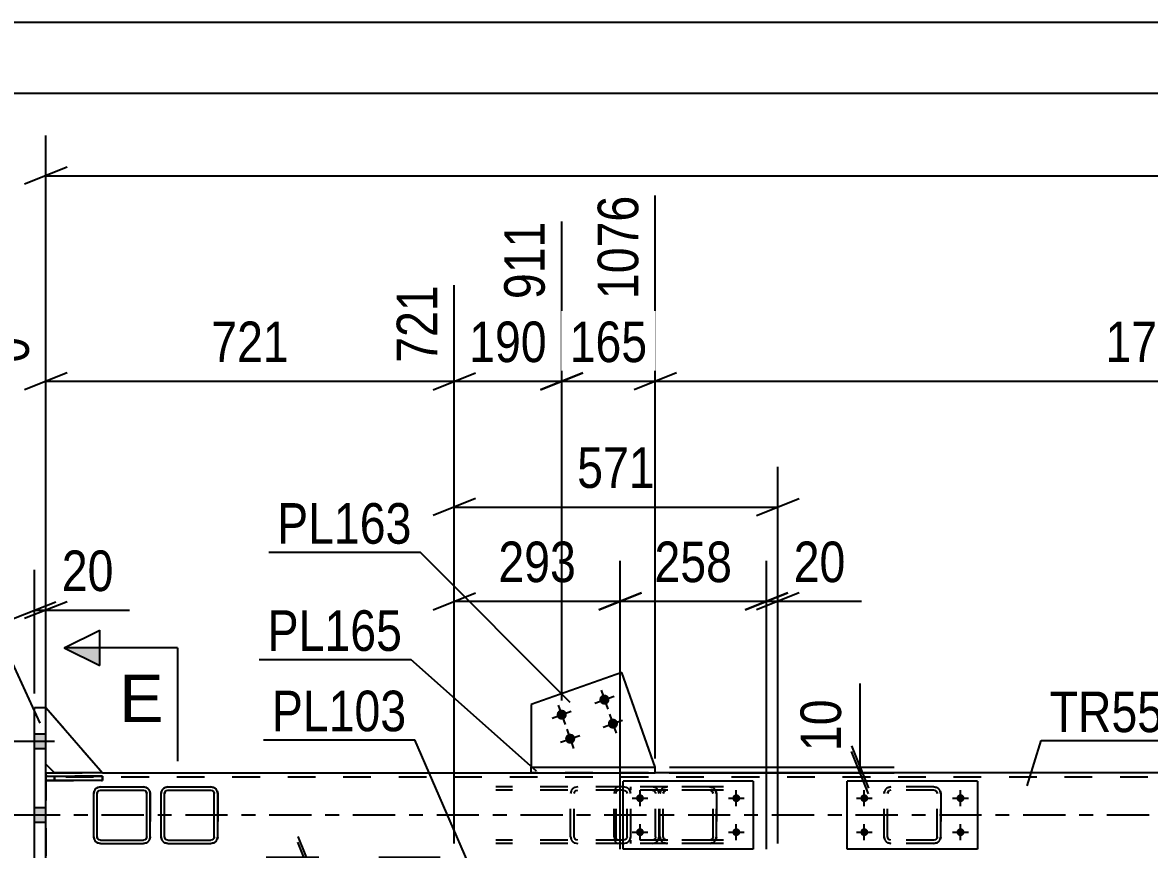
# Model space of a CAD drawing. Header units: millimetres. Extents: x -857 to 332, y -866 to -25.
# Drawn here: x -814.3 to -734.6, y -83.4 to -25.1 of the extents above; entities that cross this region are included whole.
import ezdxf

# ---------------------------------------------------------------- set-up
doc = ezdxf.new("R2010")
doc.units = ezdxf.units.MM
doc.linetypes.add('DXK_LINE_DOT2', pattern=[3.9198, 1.9599, -1.9599])
doc.linetypes.add('DXK_LINE_DOT3', pattern=[5.9187, 2.979, -0.9799, 0.9799, -0.9799])
doc.styles.add('Arial', font='ARIAL.TTF', dxfattribs={"height": 0.2})
doc.styles.add('Arial Narrow', font='ARIALN.TTF', dxfattribs={"height": 0.2})

# ---------------------------------------------------------------- blocks, each defined once
blk = doc.blocks.new('Unknown-570388934-1134')
at = {"color": 5, "linetype": 'Continuous'}
for p, q in [((332.353, -25.051), (-856.647, -25.051)), ((327.353, -30.051), (-851.647, -30.051))]:
    blk.add_line(p, q, dxfattribs=at)
blk = doc.blocks.new('Bolt-570388934-11966 - 11942')
at = {"linetype": 'Continuous'}
for points in [[(-770.637, -79.549, -1), (-770.637, -80.109, -1)], [(-763.837, -79.549, -1), (-763.837, -80.109, -1)], [(-770.637, -81.949, -1), (-770.637, -82.509, -1)], [(-763.837, -81.949, -1), (-763.837, -82.509, -1)]]:
    blk.add_hatch(color=1, dxfattribs=at).paths.add_polyline_path(points)
at = {"color": 1, "linetype": 'Continuous'}
for p, q in [((-770.637, -80.389), (-770.637, -79.269)), ((-763.837, -80.389), (-763.837, -79.269)), ((-771.197, -79.829), (-770.077, -79.829)), ((-764.397, -79.829), (-763.277, -79.829)), ((-770.637, -82.789), (-770.637, -81.669)), ((-763.837, -82.789), (-763.837, -81.669)), ((-771.197, -82.229), (-770.077, -82.229)), ((-764.397, -82.229), (-763.277, -82.229))]:
    blk.add_line(p, q, dxfattribs=at)
blk = doc.blocks.new('Part-570388934-11986 - 11942')
at = {"color": 7, "linetype": 'DXK_LINE_DOT2'}
for p, q in [((-769.237, -79.509), (-769.201, -79.326)), ((-769.201, -79.326), (-769.237, -79.509)), ((-769.237, -82.549), (-769.237, -79.509)), ((-769.237, -79.509), (-769.237, -79.509)), ((-769.237, -82.549), (-769.237, -79.509)), ((-768.997, -79.509), (-768.979, -79.417)), ((-768.979, -79.417), (-768.997, -79.509)), ((-768.997, -82.549), (-768.997, -79.509)), ((-768.997, -79.509), (-768.997, -79.509)), ((-768.997, -82.549), (-768.997, -79.509)), ((-768.979, -79.417), (-768.927, -79.34)), ((-768.927, -79.34), (-768.979, -79.417)), ((-768.941, -79.066), (-768.757, -79.029)), ((-768.757, -79.029), (-768.941, -79.066)), ((-768.927, -79.34), (-768.849, -79.288)), ((-768.757, -79.269), (-768.849, -79.288)), ((-765.717, -79.029), (-768.757, -79.029)), ((-765.717, -79.269), (-768.757, -79.269)), ((-765.717, -79.029), (-765.533, -79.066)), ((-765.533, -79.066), (-765.717, -79.029)), ((-765.625, -79.288), (-765.717, -79.269)), ((-765.625, -79.288), (-765.547, -79.34)), ((-765.547, -79.34), (-765.625, -79.288)), ((-765.547, -79.34), (-765.495, -79.417)), ((-765.495, -79.417), (-765.547, -79.34)), ((-765.495, -79.417), (-765.477, -79.509)), ((-765.477, -79.509), (-765.495, -79.417)), ((-765.477, -82.549), (-765.477, -79.509)), ((-765.477, -79.509), (-765.477, -79.509)), ((-765.477, -82.549), (-765.477, -79.509)), ((-765.274, -79.326), (-765.237, -79.509)), ((-765.237, -79.509), (-765.274, -79.326)), ((-765.237, -82.549), (-765.237, -79.509)), ((-765.237, -79.509), (-765.237, -79.509)), ((-765.237, -79.509), (-765.237, -82.549)), ((-769.237, -82.549), (-769.237, -82.549)), ((-769.201, -82.733), (-769.237, -82.549)), ((-769.237, -82.549), (-769.201, -82.733)), ((-768.997, -82.549), (-768.997, -82.549)), ((-768.979, -82.641), (-768.997, -82.549)), ((-768.997, -82.549), (-768.979, -82.641)), ((-768.927, -82.719), (-768.979, -82.641)), ((-768.979, -82.641), (-768.927, -82.719)), ((-768.849, -82.771), (-768.927, -82.719)), ((-768.927, -82.719), (-768.849, -82.771)), ((-768.849, -82.771), (-768.757, -82.789)), ((-765.717, -82.789), (-768.757, -82.789)), ((-765.625, -82.771), (-765.717, -82.789)), ((-765.547, -82.719), (-765.625, -82.771)), ((-765.495, -82.641), (-765.547, -82.719)), ((-765.547, -82.719), (-765.495, -82.641)), ((-765.477, -82.549), (-765.495, -82.641)), ((-765.495, -82.641), (-765.477, -82.549)), ((-765.477, -82.549), (-765.477, -82.549)), ((-765.237, -82.549), (-765.274, -82.733)), ((-765.274, -82.733), (-765.237, -82.549)), ((-765.237, -82.549), (-765.237, -82.549)), ((-768.757, -83.029), (-768.941, -82.993)), ((-768.941, -82.993), (-768.757, -83.029)), ((-765.717, -83.029), (-768.757, -83.029)), ((-765.533, -82.993), (-765.717, -83.029)), ((-765.717, -83.029), (-765.533, -82.993))]:
    blk.add_line(p, q, dxfattribs=at)
for centre, start, end in [((-768.757, -79.509), 112.5, 157.5), ((-768.757, -79.509), 112.5, 157.5), ((-765.717, -79.509), 22.5, 67.5), ((-765.717, -79.509), 22.5, 67.5), ((-768.757, -82.549), 202.5, 247.5), ((-768.757, -82.549), 202.5, 247.5), ((-765.717, -82.549), 292.5, 337.5), ((-765.717, -82.549), 292.5, 337.5)]:
    blk.add_arc(centre, 0.48, start, end, dxfattribs=at)
blk = doc.blocks.new('Part-570388934-12010 - 11942')
at = {"color": 2, "linetype": 'Continuous'}
for p, q in [((-809.201, -79.326), (-809.237, -79.509)), ((-809.237, -82.549), (-809.237, -79.509)), ((-809.237, -79.509), (-809.237, -79.509)), ((-808.997, -79.509), (-808.979, -79.417)), ((-808.997, -82.549), (-808.997, -79.509)), ((-808.997, -79.509), (-808.997, -79.509)), ((-808.979, -79.417), (-808.927, -79.34)), ((-808.757, -79.029), (-808.941, -79.066)), ((-808.927, -79.34), (-808.849, -79.288)), ((-808.849, -79.288), (-808.757, -79.269)), ((-808.757, -79.029), (-805.717, -79.029)), ((-808.757, -79.269), (-805.717, -79.269)), ((-805.533, -79.066), (-805.717, -79.029)), ((-805.717, -79.269), (-805.625, -79.288)), ((-805.625, -79.288), (-805.547, -79.34)), ((-805.547, -79.34), (-805.495, -79.417)), ((-805.495, -79.417), (-805.477, -79.509)), ((-805.477, -82.549), (-805.477, -79.509)), ((-805.477, -79.509), (-805.477, -79.509)), ((-805.237, -79.509), (-805.274, -79.326)), ((-805.237, -82.549), (-805.237, -79.509)), ((-805.237, -79.509), (-805.237, -79.509)), ((-809.237, -82.549), (-809.237, -82.549)), ((-809.237, -82.549), (-809.201, -82.733)), ((-808.997, -82.549), (-808.997, -82.549)), ((-808.979, -82.641), (-808.997, -82.549)), ((-808.927, -82.719), (-808.979, -82.641)), ((-808.849, -82.771), (-808.927, -82.719)), ((-808.757, -82.789), (-808.849, -82.771)), ((-808.757, -82.789), (-805.717, -82.789)), ((-805.625, -82.771), (-805.717, -82.789)), ((-805.547, -82.719), (-805.625, -82.771)), ((-805.495, -82.641), (-805.547, -82.719)), ((-805.477, -82.549), (-805.495, -82.641)), ((-805.477, -82.549), (-805.477, -82.549)), ((-805.274, -82.733), (-805.237, -82.549)), ((-805.237, -82.549), (-805.237, -82.549)), ((-808.941, -82.993), (-808.757, -83.029)), ((-808.757, -83.029), (-805.717, -83.029)), ((-805.717, -83.029), (-805.533, -82.993))]:
    blk.add_line(p, q, dxfattribs=at)
at = {"color": 7, "linetype": 'DXK_LINE_DOT2'}
for p, q in [((-809.237, -79.509), (-809.201, -79.326)), ((-809.237, -82.549), (-809.237, -79.509)), ((-808.979, -79.417), (-808.997, -79.509)), ((-808.997, -82.549), (-808.997, -79.509)), ((-808.927, -79.34), (-808.979, -79.417)), ((-808.941, -79.066), (-808.757, -79.029)), ((-808.757, -79.269), (-808.757, -79.269)), ((-805.717, -79.029), (-805.533, -79.066)), ((-805.547, -79.34), (-805.625, -79.288)), ((-805.625, -79.288), (-805.625, -79.288)), ((-805.495, -79.417), (-805.547, -79.34)), ((-805.477, -79.509), (-805.495, -79.417)), ((-805.477, -82.549), (-805.477, -79.509)), ((-805.274, -79.326), (-805.237, -79.509)), ((-805.237, -79.509), (-805.237, -82.549)), ((-809.201, -82.733), (-809.237, -82.549)), ((-808.997, -82.549), (-808.979, -82.641)), ((-808.979, -82.641), (-808.927, -82.719)), ((-808.927, -82.719), (-808.849, -82.771)), ((-808.757, -82.789), (-808.757, -82.789)), ((-805.625, -82.771), (-805.625, -82.771)), ((-805.547, -82.719), (-805.495, -82.641)), ((-805.495, -82.641), (-805.477, -82.549)), ((-805.237, -82.549), (-805.274, -82.733)), ((-808.757, -83.029), (-808.941, -82.993)), ((-805.533, -82.993), (-805.717, -83.029))]:
    blk.add_line(p, q, dxfattribs=at)
at = {"color": 7, "linetype": 'DXK_LINE_DOT3'}
blk.add_line((-807.237, -81.029), (-807.237, -81.029), dxfattribs=at)
at = {"color": 2, "linetype": 'Continuous'}
for centre, start, end in [((-808.757, -79.509), 112.5, 157.5), ((-805.717, -79.509), 22.5, 67.5), ((-808.757, -82.549), 202.5, 247.5), ((-805.717, -82.549), 292.5, 337.5)]:
    blk.add_arc(centre, 0.48, start, end, dxfattribs=at)
at = {"color": 7, "linetype": 'DXK_LINE_DOT2'}
for centre, start, end in [((-808.757, -79.509), 112.5, 157.5), ((-805.717, -79.509), 22.5, 67.5), ((-808.757, -82.549), 202.5, 247.5), ((-805.717, -82.549), 292.5, 337.5)]:
    blk.add_arc(centre, 0.48, start, end, dxfattribs=at)
blk = doc.blocks.new('Part-570388934-12386 - 11942')
at = {"color": 2, "linetype": 'Continuous'}
for p, q in [((-746.795, -78.629), (-755.995, -78.629)), ((-755.995, -83.429), (-755.995, -78.629)), ((-746.795, -78.629), (-746.795, -83.429)), ((-746.795, -83.429), (-755.995, -83.429))]:
    blk.add_line(p, q, dxfattribs=at)
blk = doc.blocks.new('Part-570388934-12389 - 11942')
at = {"color": 7, "linetype": 'DXK_LINE_DOT2'}
for p, q in [((-812.613, -77.429), (-812.613, -73.429)), ((-812.613, -73.429), (-808.613, -78.029)), ((-812.013, -78.029), (-812.613, -77.429)), ((-808.613, -78.029), (-812.013, -78.029))]:
    blk.add_line(p, q, dxfattribs=at)
blk = doc.blocks.new('Part-570388934-12048 - 11942')
at = {"color": 2, "linetype": 'Continuous'}
for p, q in [((-804.439, -79.325), (-804.476, -79.509)), ((-804.476, -82.549), (-804.476, -79.509)), ((-804.476, -79.509), (-804.476, -79.509)), ((-804.236, -79.509), (-804.218, -79.417)), ((-804.236, -82.549), (-804.236, -79.509)), ((-804.236, -79.509), (-804.236, -79.509)), ((-804.218, -79.417), (-804.166, -79.339)), ((-803.996, -79.029), (-804.18, -79.065)), ((-804.166, -79.339), (-804.088, -79.287)), ((-804.088, -79.287), (-803.996, -79.269)), ((-803.996, -79.029), (-800.956, -79.029)), ((-803.996, -79.269), (-800.956, -79.269)), ((-800.772, -79.065), (-800.956, -79.029)), ((-800.956, -79.269), (-800.864, -79.287)), ((-800.864, -79.287), (-800.786, -79.339)), ((-800.786, -79.339), (-800.734, -79.417)), ((-800.734, -79.417), (-800.716, -79.509)), ((-800.716, -82.549), (-800.716, -79.509)), ((-800.716, -79.509), (-800.716, -79.509)), ((-800.476, -79.509), (-800.512, -79.325)), ((-800.476, -82.549), (-800.476, -79.509)), ((-800.476, -79.509), (-800.476, -79.509)), ((-804.476, -82.549), (-804.476, -82.549)), ((-804.476, -82.549), (-804.439, -82.733)), ((-804.236, -82.549), (-804.236, -82.549)), ((-804.218, -82.641), (-804.236, -82.549)), ((-804.166, -82.719), (-804.218, -82.641)), ((-804.088, -82.771), (-804.166, -82.719)), ((-803.996, -82.789), (-804.088, -82.771)), ((-803.996, -82.789), (-800.956, -82.789)), ((-800.864, -82.771), (-800.956, -82.789)), ((-800.786, -82.719), (-800.864, -82.771)), ((-800.734, -82.641), (-800.786, -82.719)), ((-800.716, -82.549), (-800.734, -82.641)), ((-800.716, -82.549), (-800.716, -82.549)), ((-800.512, -82.733), (-800.476, -82.549)), ((-800.476, -82.549), (-800.476, -82.549)), ((-804.18, -82.992), (-803.996, -83.029)), ((-803.996, -83.029), (-800.956, -83.029)), ((-800.956, -83.029), (-800.772, -82.992))]:
    blk.add_line(p, q, dxfattribs=at)
at = {"color": 7, "linetype": 'DXK_LINE_DOT2'}
for p, q in [((-804.476, -79.509), (-804.439, -79.325)), ((-804.476, -82.549), (-804.476, -79.509)), ((-804.218, -79.417), (-804.236, -79.509)), ((-804.236, -82.549), (-804.236, -79.509)), ((-804.166, -79.339), (-804.218, -79.417)), ((-804.18, -79.065), (-803.996, -79.029)), ((-804.088, -79.287), (-804.166, -79.339)), ((-803.996, -79.269), (-803.996, -79.269)), ((-800.956, -79.029), (-800.772, -79.065)), ((-800.786, -79.339), (-800.864, -79.287)), ((-800.864, -79.287), (-800.864, -79.287)), ((-800.734, -79.417), (-800.786, -79.339)), ((-800.716, -79.509), (-800.734, -79.417)), ((-800.716, -82.549), (-800.716, -79.509)), ((-800.512, -79.325), (-800.476, -79.509)), ((-800.476, -79.509), (-800.476, -82.549)), ((-804.439, -82.733), (-804.476, -82.549)), ((-804.236, -82.549), (-804.218, -82.641)), ((-804.218, -82.641), (-804.166, -82.719)), ((-804.166, -82.719), (-804.088, -82.771)), ((-803.996, -82.789), (-803.996, -82.789)), ((-800.864, -82.771), (-800.786, -82.719)), ((-800.864, -82.771), (-800.864, -82.771)), ((-800.786, -82.719), (-800.734, -82.641)), ((-800.734, -82.641), (-800.716, -82.549)), ((-800.476, -82.549), (-800.512, -82.733)), ((-803.996, -83.029), (-804.18, -82.992)), ((-800.772, -82.992), (-800.956, -83.029))]:
    blk.add_line(p, q, dxfattribs=at)
at = {"color": 7, "linetype": 'DXK_LINE_DOT3'}
blk.add_line((-802.476, -81.029), (-802.476, -81.029), dxfattribs=at)
at = {"color": 2, "linetype": 'Continuous'}
for centre, start, end in [((-803.996, -79.509), 112.5, 157.5), ((-800.956, -79.509), 22.5, 67.5), ((-803.996, -82.549), 202.5, 247.5), ((-800.956, -82.549), 292.5, 337.5)]:
    blk.add_arc(centre, 0.48, start, end, dxfattribs=at)
at = {"color": 7, "linetype": 'DXK_LINE_DOT2'}
for centre, start, end in [((-803.996, -79.509), 112.5, 157.5), ((-800.956, -79.509), 22.5, 67.5), ((-803.996, -82.549), 202.5, 247.5), ((-800.956, -82.549), 292.5, 337.5)]:
    blk.add_arc(centre, 0.48, start, end, dxfattribs=at)
blk = doc.blocks.new('Part-570388934-12050 - 11942')
at = {"color": 7, "linetype": 'DXK_LINE_DOT2'}
for p, q in [((-753.395, -79.509), (-753.359, -79.325)), ((-753.359, -79.325), (-753.395, -79.509)), ((-753.395, -82.549), (-753.395, -79.509)), ((-753.395, -79.509), (-753.395, -79.509)), ((-753.395, -82.549), (-753.395, -79.509)), ((-753.155, -79.509), (-753.137, -79.417)), ((-753.137, -79.417), (-753.155, -79.509)), ((-753.155, -82.549), (-753.155, -79.509)), ((-753.155, -79.509), (-753.155, -79.509)), ((-753.155, -82.549), (-753.155, -79.509)), ((-753.137, -79.417), (-753.085, -79.339)), ((-753.085, -79.339), (-753.137, -79.417)), ((-753.099, -79.065), (-752.915, -79.029)), ((-752.915, -79.029), (-753.099, -79.065)), ((-753.085, -79.339), (-753.007, -79.287)), ((-752.915, -79.269), (-753.007, -79.287)), ((-749.875, -79.029), (-752.915, -79.029)), ((-749.875, -79.269), (-752.915, -79.269)), ((-749.875, -79.029), (-749.692, -79.065)), ((-749.692, -79.065), (-749.875, -79.029)), ((-749.783, -79.287), (-749.875, -79.269)), ((-749.783, -79.287), (-749.705, -79.339)), ((-749.705, -79.339), (-749.783, -79.287)), ((-749.705, -79.339), (-749.653, -79.417)), ((-749.653, -79.417), (-749.705, -79.339)), ((-749.653, -79.417), (-749.635, -79.509)), ((-749.635, -79.509), (-749.653, -79.417)), ((-749.635, -82.549), (-749.635, -79.509)), ((-749.635, -79.509), (-749.635, -79.509)), ((-749.635, -82.549), (-749.635, -79.509)), ((-749.432, -79.325), (-749.395, -79.509)), ((-749.395, -79.509), (-749.432, -79.325)), ((-749.395, -82.549), (-749.395, -79.509)), ((-749.395, -79.509), (-749.395, -79.509)), ((-749.395, -79.509), (-749.395, -82.549)), ((-753.395, -82.549), (-753.395, -82.549)), ((-753.359, -82.733), (-753.395, -82.549)), ((-753.395, -82.549), (-753.359, -82.733)), ((-753.155, -82.549), (-753.155, -82.549)), ((-753.137, -82.641), (-753.155, -82.549)), ((-753.155, -82.549), (-753.137, -82.641)), ((-753.085, -82.719), (-753.137, -82.641)), ((-753.137, -82.641), (-753.085, -82.719)), ((-753.007, -82.771), (-753.085, -82.719)), ((-753.085, -82.719), (-753.007, -82.771)), ((-752.915, -82.789), (-753.007, -82.771)), ((-749.875, -82.789), (-752.915, -82.789)), ((-749.783, -82.771), (-749.875, -82.789)), ((-749.705, -82.719), (-749.783, -82.771)), ((-749.653, -82.641), (-749.705, -82.719)), ((-749.705, -82.719), (-749.653, -82.641)), ((-749.635, -82.549), (-749.653, -82.641)), ((-749.653, -82.641), (-749.635, -82.549)), ((-749.635, -82.549), (-749.635, -82.549)), ((-749.395, -82.549), (-749.432, -82.733)), ((-749.432, -82.733), (-749.395, -82.549)), ((-749.395, -82.549), (-749.395, -82.549)), ((-752.915, -83.029), (-753.099, -82.992)), ((-753.099, -82.992), (-752.915, -83.029)), ((-749.875, -83.029), (-752.915, -83.029)), ((-749.692, -82.992), (-749.875, -83.029)), ((-749.875, -83.029), (-749.692, -82.992))]:
    blk.add_line(p, q, dxfattribs=at)
for centre, start, end in [((-752.915, -79.509), 112.5, 157.5), ((-752.915, -79.509), 112.5, 157.5), ((-749.875, -79.509), 22.5, 67.5), ((-749.875, -79.509), 22.5, 67.5), ((-752.915, -82.549), 202.5, 247.5), ((-752.915, -82.549), 202.5, 247.5), ((-749.875, -82.549), 292.5, 337.5), ((-749.875, -82.549), 292.5, 337.5)]:
    blk.add_arc(centre, 0.48, start, end, dxfattribs=at)
blk = doc.blocks.new('Part-570388934-12201 - 11942')
at = {"color": 2, "linetype": 'Continuous'}
for p, q in [((-813.413, -88.629), (-813.413, -73.429)), ((-813.413, -73.429), (-812.613, -73.429)), ((-812.613, -88.629), (-812.613, -73.429)), ((-813.413, -88.629), (-812.613, -88.629))]:
    blk.add_line(p, q, dxfattribs=at)
blk = doc.blocks.new('Part-570388934-12217 - 11942')
at = {"color": 7, "linetype": 'DXK_LINE_DOT2'}
for p, q in [((-772.443, -79.326), (-772.464, -79.509)), ((-772.464, -82.549), (-772.464, -79.509)), ((-772.385, -79.17), (-772.443, -79.326)), ((-772.298, -79.066), (-772.385, -79.17)), ((-772.329, -79.509), (-772.319, -79.417)), ((-772.329, -82.549), (-772.329, -79.509)), ((-772.319, -79.417), (-772.29, -79.34)), ((-772.195, -79.029), (-772.298, -79.066)), ((-772.29, -79.34), (-772.246, -79.288)), ((-772.246, -79.288), (-772.195, -79.269)), ((-764.752, -79.029), (-772.195, -79.029)), ((-764.752, -79.269), (-772.195, -79.269)), ((-771.297, -79.269), (-771.297, -79.029)), ((-769.595, -79.066), (-769.788, -79.029)), ((-769.788, -79.269), (-769.691, -79.288)), ((-769.691, -79.288), (-769.61, -79.34)), ((-769.61, -79.34), (-769.555, -79.417)), ((-769.555, -79.417), (-769.536, -79.509)), ((-769.536, -82.549), (-769.536, -79.509)), ((-769.284, -79.509), (-769.323, -79.326)), ((-769.284, -82.549), (-769.284, -79.509)), ((-772.464, -82.549), (-772.443, -82.733)), ((-772.443, -82.733), (-772.385, -82.889)), ((-772.319, -82.641), (-772.329, -82.549)), ((-772.29, -82.719), (-772.319, -82.641)), ((-772.246, -82.771), (-772.29, -82.719)), ((-772.195, -82.789), (-772.246, -82.771)), ((-764.752, -82.789), (-772.195, -82.789)), ((-771.297, -83.029), (-771.297, -82.789)), ((-769.691, -82.771), (-769.788, -82.789)), ((-769.61, -82.719), (-769.691, -82.771)), ((-769.555, -82.641), (-769.61, -82.719)), ((-769.536, -82.549), (-769.555, -82.641)), ((-769.323, -82.733), (-769.284, -82.549)), ((-772.385, -82.889), (-772.298, -82.993)), ((-772.298, -82.993), (-772.195, -83.029)), ((-764.752, -83.029), (-772.195, -83.029)), ((-769.788, -83.029), (-769.595, -82.993))]:
    blk.add_line(p, q, dxfattribs=at)
for centre, start, end in [((-769.773, -79.525), 23.89517, 68.84872), ((-769.773, -82.533), 291.15128, 336.10483)]:
    blk.add_arc(centre, 0.492, start, end, dxfattribs=at)
blk = doc.blocks.new('Part-570388934-12486 - 11942')
at = {"color": 7, "linetype": 'DXK_LINE_DOT2'}
for p, q in [((-771.807, -79.029), (-780.822, -79.029)), ((-771.807, -79.269), (-780.822, -79.269)), ((-775.514, -79.326), (-775.553, -79.509)), ((-775.553, -82.549), (-775.553, -79.509)), ((-775.298, -79.509), (-775.278, -79.417)), ((-775.298, -82.549), (-775.298, -79.509)), ((-775.278, -79.417), (-775.223, -79.34)), ((-775.042, -79.029), (-775.238, -79.066)), ((-775.223, -79.34), (-775.14, -79.288)), ((-775.14, -79.288), (-775.042, -79.269)), ((-771.612, -79.066), (-771.807, -79.029)), ((-771.807, -79.269), (-771.71, -79.288)), ((-771.71, -79.288), (-771.627, -79.34)), ((-771.627, -79.34), (-771.571, -79.417)), ((-771.571, -79.417), (-771.552, -79.509)), ((-771.552, -82.549), (-771.552, -79.509)), ((-771.297, -79.509), (-771.335, -79.326)), ((-771.297, -82.549), (-771.297, -79.509)), ((-771.807, -82.789), (-780.822, -82.789)), ((-775.553, -82.549), (-775.514, -82.733)), ((-775.278, -82.641), (-775.298, -82.549)), ((-775.223, -82.719), (-775.278, -82.641)), ((-775.14, -82.771), (-775.223, -82.719)), ((-775.042, -82.789), (-775.14, -82.771)), ((-771.71, -82.771), (-771.807, -82.789)), ((-771.627, -82.719), (-771.71, -82.771)), ((-771.571, -82.641), (-771.627, -82.719)), ((-771.552, -82.549), (-771.571, -82.641)), ((-771.335, -82.733), (-771.297, -82.549)), ((-771.807, -83.029), (-780.822, -83.029)), ((-775.238, -82.993), (-775.042, -83.029)), ((-771.807, -83.029), (-771.612, -82.993))]:
    blk.add_line(p, q, dxfattribs=at)
for centre, start, end in [((-775.062, -79.53), 110.75832, 155.68004), ((-771.788, -79.53), 24.31996, 69.24168), ((-775.062, -82.528), 204.31996, 249.24168), ((-771.788, -82.528), 290.75832, 335.68004)]:
    blk.add_arc(centre, 0.496, start, end, dxfattribs=at)
blk = doc.blocks.new('Part-570388934-12358 - 11942')
at = {"color": 2, "linetype": 'Continuous'}
for p, q in [((-812.613, -73.429), (-808.613, -78.029)), ((-812.013, -78.029), (-812.613, -77.429)), ((-808.613, -78.029), (-812.013, -78.029))]:
    blk.add_line(p, q, dxfattribs=at)
at = {"color": 7, "linetype": 'DXK_LINE_DOT2'}
blk.add_line((-812.613, -77.429), (-812.613, -73.429), dxfattribs=at)
blk = doc.blocks.new('Bolt-570388934-12387 - 11942')
at = {"linetype": 'Continuous'}
for points in [[(-813.413, -75.309), (-813.413, -76.349), (-812.613, -76.349), (-812.613, -75.309)], [(-813.413, -75.309), (-813.413, -76.349), (-812.613, -76.349), (-812.613, -75.309)], [(-813.413, -75.309), (-813.413, -76.349), (-812.613, -76.349), (-812.613, -75.309)], [(-813.413, -80.509), (-813.413, -81.549), (-812.613, -81.549), (-812.613, -80.509)], [(-813.413, -80.509), (-813.413, -81.549), (-812.613, -81.549), (-812.613, -80.509)], [(-813.413, -85.709), (-813.413, -86.749), (-812.613, -86.749), (-812.613, -85.709)], [(-813.413, -85.709), (-813.413, -86.749), (-812.613, -86.749), (-812.613, -85.709)], [(-813.413, -85.709), (-813.413, -86.749), (-812.613, -86.749), (-812.613, -85.709)]]:
    blk.add_hatch(color=1, dxfattribs=at).paths.add_polyline_path(points)
at = {"color": 1, "linetype": 'Continuous'}
for p, q in [((-812.613, -75.309), (-813.413, -75.309)), ((-812.613, -75.309), (-813.413, -75.309)), ((-812.613, -75.309), (-813.413, -75.309)), ((-812.013, -75.829), (-816.213, -75.829)), ((-812.013, -75.829), (-816.213, -75.829)), ((-812.013, -75.829), (-816.213, -75.829)), ((-812.613, -76.349), (-813.413, -76.349)), ((-812.613, -76.349), (-813.413, -76.349)), ((-812.613, -76.349), (-813.413, -76.349)), ((-812.013, -81.029), (-816.213, -81.029)), ((-812.013, -81.029), (-816.213, -81.029)), ((-812.613, -80.509), (-813.413, -80.509)), ((-812.613, -80.509), (-813.413, -80.509)), ((-812.613, -81.549), (-813.413, -81.549)), ((-812.613, -81.549), (-813.413, -81.549)), ((-812.613, -85.709), (-813.413, -85.709)), ((-812.613, -85.709), (-813.413, -85.709)), ((-812.613, -85.709), (-813.413, -85.709)), ((-812.013, -86.229), (-816.213, -86.229)), ((-812.013, -86.229), (-816.213, -86.229)), ((-812.013, -86.229), (-816.213, -86.229)), ((-812.613, -86.749), (-813.413, -86.749)), ((-812.613, -86.749), (-813.413, -86.749)), ((-812.613, -86.749), (-813.413, -86.749))]:
    blk.add_line(p, q, dxfattribs=at)
blk = doc.blocks.new('Bolt-570388934-12443 - 11942')
at = {"linetype": 'Continuous'}
for points in [[(-754.795, -79.549, -1), (-754.795, -80.109, -1)], [(-747.995, -79.549, -1), (-747.995, -80.109, -1)], [(-754.795, -81.949, -1), (-754.795, -82.509, -1)], [(-747.995, -81.949, -1), (-747.995, -82.509, -1)]]:
    blk.add_hatch(color=1, dxfattribs=at).paths.add_polyline_path(points)
at = {"color": 1, "linetype": 'Continuous'}
for p, q in [((-754.795, -80.389), (-754.795, -79.269)), ((-747.995, -80.389), (-747.995, -79.269)), ((-755.355, -79.829), (-754.235, -79.829)), ((-748.555, -79.829), (-747.435, -79.829)), ((-754.795, -82.789), (-754.795, -81.669)), ((-747.995, -82.789), (-747.995, -81.669)), ((-755.355, -82.229), (-754.235, -82.229)), ((-748.555, -82.229), (-747.435, -82.229))]:
    blk.add_line(p, q, dxfattribs=at)
blk = doc.blocks.new('Bolt-570388934-12566 - 11942')
at = {"linetype": 'Continuous'}
for points in [[(-772.814, -72.749, -1), (-773.493, -72.988, -1)], [(-775.831, -73.814, -1), (-776.51, -74.054, -1)], [(-772.215, -74.446, -1), (-772.893, -74.686, -1)], [(-775.232, -75.512, -1), (-775.911, -75.751, -1)]]:
    blk.add_hatch(color=1, dxfattribs=at).paths.add_polyline_path(points)
at = {"color": 1, "linetype": 'Continuous'}
for p, q in [((-773.393, -72.19), (-772.914, -73.548)), ((-773.832, -73.108), (-772.474, -72.629)), ((-776.85, -74.174), (-775.492, -73.694)), ((-776.411, -73.255), (-775.931, -74.613)), ((-772.794, -73.887), (-772.314, -75.245)), ((-773.233, -74.806), (-771.875, -74.326)), ((-776.25, -75.871), (-774.892, -75.392)), ((-775.811, -74.953), (-775.332, -76.31))]:
    blk.add_line(p, q, dxfattribs=at)
blk = doc.blocks.new('Part-570388934-12445 - 11942')
at = {"color": 2, "linetype": 'Continuous'}
for p, q in [((-812.613, -78.589), (-812.613, -78.269)), ((-812.613, -78.269), (-808.613, -78.269)), ((-808.613, -78.589), (-812.613, -78.589)), ((-808.613, -78.269), (-808.613, -78.589))]:
    blk.add_line(p, q, dxfattribs=at)
at = {"color": 7, "linetype": 'DXK_LINE_DOT2'}
blk.add_line((-812.013, -78.589), (-812.013, -78.269), dxfattribs=at)
blk = doc.blocks.new('Part-570388934-12560 - 11942')
at = {"color": 2, "linetype": 'Continuous'}
for p, q in [((-771.922, -70.949), (-778.334, -73.214)), ((-769.563, -77.629), (-771.922, -70.949)), ((-778.334, -73.214), (-778.334, -77.629))]:
    blk.add_line(p, q, dxfattribs=at)
at = {"color": 7, "linetype": 'DXK_LINE_DOT2'}
blk.add_line((-778.334, -77.629), (-769.563, -77.629), dxfattribs=at)
blk = doc.blocks.new('Part-570388934-12447 - 11942')
at = {"color": 7, "linetype": 'DXK_LINE_DOT2'}
for p, q in [((-808.613, -78.269), (-812.613, -78.269)), ((-812.613, -78.269), (-812.613, -78.589)), ((-812.613, -78.589), (-808.613, -78.589)), ((-812.013, -78.269), (-812.013, -78.589)), ((-808.613, -78.589), (-808.613, -78.269))]:
    blk.add_line(p, q, dxfattribs=at)
blk = doc.blocks.new('Part-570388934-12505 - 11942')
at = {"color": 2, "linetype": 'Continuous'}
for p, q in [((-812.613, -78.029), (-812.013, -78.029)), ((-808.613, -78.029), (-778.334, -78.029)), ((-651.834, -78.029), (-769.563, -78.029))]:
    blk.add_line(p, q, dxfattribs=at)
at = {"color": 7, "linetype": 'DXK_LINE_DOT2'}
for p, q in [((-812.613, -78.029), (-812.613, -84.029)), ((-154.637, -78.349), (-812.613, -78.349)), ((-812.013, -78.029), (-808.613, -78.029)), ((-154.637, -78.029), (-778.334, -78.029)), ((-778.334, -78.029), (-769.563, -78.029))]:
    blk.add_line(p, q, dxfattribs=at)
at = {"color": 7, "linetype": 'DXK_LINE_DOT3'}
blk.add_line((-154.637, -81.029), (-812.613, -81.029), dxfattribs=at)
blk = doc.blocks.new('Part-570388934-12540 - 11942')
at = {"color": 2, "linetype": 'Continuous'}
for p, q in [((-762.637, -78.629), (-771.837, -78.629)), ((-771.837, -83.429), (-771.837, -78.629)), ((-762.637, -78.629), (-762.637, -83.429)), ((-762.637, -83.429), (-771.837, -83.429))]:
    blk.add_line(p, q, dxfattribs=at)
blk = doc.blocks.new('Part-570388934-12565 - 11942')
at = {"color": 2, "linetype": 'Continuous'}
for p, q in [((-778.334, -78.029), (-778.334, -77.629)), ((-778.334, -77.629), (-769.563, -77.629)), ((-769.563, -78.029), (-769.563, -77.629)), ((-778.334, -78.029), (-769.563, -78.029))]:
    blk.add_line(p, q, dxfattribs=at)
blk = doc.blocks.new('StraightDimension-570388934-13766 - 11942')
at = {"color": 7, "linetype": 'Continuous'}
for p, q in [((-783.762, -83.029), (-783.762, -63.07)), ((-772.044, -83.429), (-772.044, -63.07)), ((-785.262, -66.52), (-782.262, -65.32)), ((-783.762, -65.92), (-772.044, -65.92)), ((-770.544, -65.32), (-773.544, -66.52))]:
    blk.add_line(p, q, dxfattribs=at)
at = {"color": 0}
blk.add_wipeout([(-774.561, -65.17), (-774.561, -60.97), (-781.245, -60.97), (-781.245, -65.17)], dxfattribs=at)
at = {"color": 3, "style": 'Arial Narrow'}
blk.add_text('293', height=2.8633, dxfattribs=at).set_placement((-780.645, -64.57))
blk = doc.blocks.new('StraightDimension-570388934-13792 - 11942')
at = {"color": 7, "linetype": 'Continuous'}
for p, q in [((-761.706, -83.429), (-761.706, -63.07)), ((-760.906, -83.029), (-760.906, -63.07)), ((-763.206, -66.52), (-760.206, -65.32)), ((-759.406, -65.32), (-762.406, -66.52)), ((-761.706, -65.92), (-760.906, -65.92)), ((-760.906, -65.92), (-754.999, -65.92)), ((-760.906, -65.92), (-754.999, -65.92))]:
    blk.add_line(p, q, dxfattribs=at)
at = {"color": 0}
blk.add_wipeout([(-755.524, -65.17), (-755.524, -60.97), (-760.381, -60.97), (-760.381, -65.17)], dxfattribs=at)
at = {"color": 3, "style": 'Arial Narrow'}
blk.add_text('20', height=2.8633, dxfattribs=at).set_placement((-759.781, -64.57))
blk = doc.blocks.new('StraightDimension-570388934-13755 - 11942')
at = {"color": 7, "linetype": 'Continuous'}
for p, q in [((-783.762, -83.029), (-783.762, -56.416)), ((-760.906, -83.029), (-760.906, -56.416)), ((-782.262, -58.666), (-785.262, -59.866)), ((-762.406, -59.866), (-759.406, -58.666)), ((-783.762, -59.266), (-760.906, -59.266))]:
    blk.add_line(p, q, dxfattribs=at)
at = {"color": 0}
blk.add_wipeout([(-768.992, -58.516), (-768.992, -54.316), (-775.676, -54.316), (-775.676, -58.516)], dxfattribs=at)
at = {"color": 3, "style": 'Arial Narrow'}
blk.add_text('571', height=2.8633, dxfattribs=at).set_placement((-775.076, -57.916))
blk = doc.blocks.new('StraightDimension-570388934-23555 - 11942')
at = {"color": 7, "linetype": 'Continuous'}
for p, q in [((-783.762, -83.029), (-783.762, -43.597)), ((-812.613, -77.029), (-812.613, -47.253)), ((-811.113, -49.781), (-814.113, -50.981)), ((-785.262, -50.981), (-782.262, -49.781)), ((-812.613, -50.381), (-783.762, -50.381))]:
    blk.add_line(p, q, dxfattribs=at)
at = {"color": 0}
blk.add_wipeout([(-794.845, -49.631), (-794.845, -45.431), (-801.53, -45.431), (-801.53, -49.631)], dxfattribs=at)
at = {"color": 3, "style": 'Arial Narrow'}
blk.add_text('721', height=2.8633, dxfattribs=at).set_placement((-800.93, -49.031))
at = {"color": 0, "linetype": 'Continuous'}
for points in [[(-784.362, -42.997), (-788.562, -42.997), (-788.562, -49.681), (-784.362, -49.681)], [(-813.213, -46.653), (-817.413, -46.653), (-817.413, -49.681), (-813.213, -49.681)]]:
    blk.add_wipeout(points, dxfattribs=at)
at = {"color": 3, "linetype": 'Continuous', "style": 'Arial Narrow'}
for s, height, p in [('721', 2.8633, (-784.962, -49.081)), ('0', 2.863, (-813.813, -49.081))]:
    blk.add_text(s, height=height, rotation=90.00021, dxfattribs=at).set_placement(p)
blk = doc.blocks.new('StraightDimension-570388934-13418 - 11942')
at = {"color": 7, "linetype": 'Continuous'}
for p, q in [((-794.812, -82.529), (-793.612, -85.529)), ((-793.612, -85.929), (-794.812, -82.929)), ((-784.762, -84.029), (-797.062, -84.029)), ((-794.212, -84.429), (-794.212, -84.029)), ((-784.762, -84.429), (-797.062, -84.429)), ((-794.212, -84.429), (-794.212, -90.336)), ((-794.212, -84.429), (-794.212, -90.336))]:
    blk.add_line(p, q, dxfattribs=at)
at = {"color": 0, "linetype": 'Continuous'}
blk.add_wipeout([(-789.112, -83.588), (-793.312, -83.588), (-793.312, -91.177), (-789.112, -91.177)], dxfattribs=at)
at = {"color": 0}
blk.add_wipeout([(-794.962, -84.954), (-799.162, -84.954), (-799.162, -89.811), (-794.962, -89.811)], dxfattribs=at)
at = {"color": 3, "linetype": 'Continuous', "style": 'Arial Narrow'}
blk.add_text('TYP', height=2.8633, rotation=90.00021, dxfattribs=at).set_placement((-789.712, -90.577))
at = {"color": 3, "style": 'Arial Narrow'}
blk.add_text('10', height=2.8633, rotation=90.00021, dxfattribs=at).set_placement((-795.562, -89.211))
blk = doc.blocks.new('StraightDimension-570388934-23554 - 11942')
at = {"color": 7, "linetype": 'Continuous'}
for p, q in [((-776.171, -72.934), (-776.171, -39.097)), ((-783.762, -83.029), (-783.762, -43.597)), ((-785.262, -50.981), (-782.262, -49.781)), ((-774.671, -49.781), (-777.671, -50.981)), ((-783.762, -50.381), (-776.171, -50.381))]:
    blk.add_line(p, q, dxfattribs=at)
at = {"color": 0}
blk.add_wipeout([(-776.624, -49.631), (-776.624, -45.431), (-783.309, -45.431), (-783.309, -49.631)], dxfattribs=at)
at = {"color": 3, "style": 'Arial Narrow'}
blk.add_text('190', height=2.8633, dxfattribs=at).set_placement((-782.709, -49.031))
at = {"color": 0, "linetype": 'Continuous'}
blk.add_wipeout([(-776.771, -38.497), (-780.971, -38.497), (-780.971, -45.181), (-776.771, -45.181)], dxfattribs=at)
at = {"color": 3, "linetype": 'Continuous', "style": 'Arial Narrow'}
blk.add_text('911', height=2.8633, rotation=90.00021, dxfattribs=at).set_placement((-777.371, -44.581))
blk = doc.blocks.new('StraightDimension-570388934-23661 - 11942')
at = {"color": 7, "linetype": 'Continuous'}
for p, q in [((-755.087, -77.629), (-755.087, -71.723)), ((-755.087, -77.629), (-755.087, -71.723)), ((-755.687, -76.129), (-754.487, -79.129)), ((-754.487, -79.529), (-755.687, -76.529)), ((-768.563, -77.629), (-752.687, -77.629)), ((-755.087, -78.029), (-755.087, -77.629)), ((-768.578, -78.029), (-752.687, -78.029))]:
    blk.add_line(p, q, dxfattribs=at)
at = {"color": 0}
blk.add_wipeout([(-755.837, -72.248), (-760.037, -72.248), (-760.037, -77.104), (-755.837, -77.104)], dxfattribs=at)
at = {"color": 3, "style": 'Arial Narrow'}
blk.add_text('10', height=2.8633, rotation=90.00021, dxfattribs=at).set_placement((-756.437, -76.504))
blk = doc.blocks.new('StraightDimension-570388934-13457 - 11942')
at = {"color": 7, "linetype": 'Continuous'}
for p, q in [((-812.613, -72.429), (-812.613, -33.024)), ((-811.113, -35.274), (-814.113, -36.474)), ((-812.613, -35.874), (-125.117, -35.874))]:
    blk.add_line(p, q, dxfattribs=at)
blk = doc.blocks.new('StraightDimension-570388934-23552 - 11942')
at = {"color": 7, "linetype": 'Continuous'}
for p, q in [((-769.563, -77.029), (-769.563, -37.269)), ((-698.628, -83.029), (-698.628, -41.769)), ((-768.063, -49.781), (-771.063, -50.981)), ((-700.128, -50.981), (-697.128, -49.781)), ((-769.563, -50.381), (-698.628, -50.381))]:
    blk.add_line(p, q, dxfattribs=at)
at = {"color": 0}
blk.add_wipeout([(-729.839, -49.631), (-729.839, -45.431), (-738.352, -45.431), (-738.352, -49.631)], dxfattribs=at)
at = {"color": 3, "style": 'Arial Narrow'}
blk.add_text('1773', height=2.8633, dxfattribs=at).set_placement((-737.752, -49.031))
at = {"color": 0, "linetype": 'Continuous'}
blk.add_wipeout([(-699.228, -41.169), (-703.428, -41.169), (-703.428, -49.681), (-699.228, -49.681)], dxfattribs=at)
at = {"color": 3, "linetype": 'Continuous', "style": 'Arial Narrow'}
blk.add_text('2850', height=2.8633, rotation=90.00021, dxfattribs=at).set_placement((-699.828, -49.081))
blk = doc.blocks.new('StraightDimension-570388934-13738 - 11942')
at = {"color": 7, "linetype": 'Continuous'}
for p, q in [((-813.413, -72.429), (-813.413, -63.7)), ((-812.613, -72.429), (-812.613, -63.7)), ((-814.913, -67.15), (-811.913, -65.95)), ((-811.113, -65.95), (-814.113, -67.15)), ((-813.413, -66.55), (-812.613, -66.55)), ((-812.613, -66.55), (-806.707, -66.55)), ((-812.613, -66.55), (-806.707, -66.55))]:
    blk.add_line(p, q, dxfattribs=at)
at = {"color": 0}
blk.add_wipeout([(-807.232, -65.8), (-807.232, -61.6), (-812.088, -61.6), (-812.088, -65.8)], dxfattribs=at)
at = {"color": 3, "style": 'Arial Narrow'}
blk.add_text('20', height=2.8633, dxfattribs=at).set_placement((-811.488, -65.2))
blk = doc.blocks.new('StraightDimension-570388934-13780 - 11942')
at = {"color": 7, "linetype": 'Continuous'}
for p, q in [((-772.044, -83.429), (-772.044, -63.07)), ((-761.706, -83.429), (-761.706, -63.07)), ((-773.544, -66.52), (-770.544, -65.32)), ((-772.044, -65.92), (-761.706, -65.92)), ((-760.206, -65.32), (-763.206, -66.52))]:
    blk.add_line(p, q, dxfattribs=at)
at = {"color": 0}
blk.add_wipeout([(-763.533, -65.17), (-763.533, -60.97), (-770.217, -60.97), (-770.217, -65.17)], dxfattribs=at)
at = {"color": 3, "style": 'Arial Narrow'}
blk.add_text('258', height=2.8633, dxfattribs=at).set_placement((-769.617, -64.57))
blk = doc.blocks.new('StraightDimension-570388934-23553 - 11942')
at = {"color": 7, "linetype": 'Continuous'}
for p, q in [((-769.563, -77.029), (-769.563, -37.269)), ((-776.171, -72.934), (-776.171, -39.097)), ((-777.671, -50.981), (-774.671, -49.781)), ((-768.063, -49.781), (-771.063, -50.981)), ((-776.171, -50.381), (-769.563, -50.381))]:
    blk.add_line(p, q, dxfattribs=at)
at = {"color": 0}
blk.add_wipeout([(-769.525, -49.631), (-769.525, -45.431), (-776.209, -45.431), (-776.209, -49.631)], dxfattribs=at)
at = {"color": 3, "style": 'Arial Narrow'}
blk.add_text('165', height=2.8633, dxfattribs=at).set_placement((-775.609, -49.031))
at = {"color": 0, "linetype": 'Continuous'}
blk.add_wipeout([(-770.163, -36.669), (-774.363, -36.669), (-774.363, -45.181), (-770.163, -45.181)], dxfattribs=at)
at = {"color": 3, "linetype": 'Continuous', "style": 'Arial Narrow'}
blk.add_text('1076', height=2.8633, rotation=90.00021, dxfattribs=at).set_placement((-770.763, -44.581))
blk = doc.blocks.new('Mark-570388934-12197 - 11942')
at = {"color": 30, "linetype": 'Continuous'}
for p in [(-826.226, -65.906), (-813.011, -74.524)]:
    blk.add_line(p, (-816.987, -65.906), dxfattribs=at)
at = {"color": 0}
blk.add_wipeout([(-817.587, -65.306), (-817.587, -62.306), (-825.626, -62.306), (-825.626, -65.306)], dxfattribs=at)
blk.add_wipeout([(-817.587, -65.306), (-817.587, -62.306), (-825.626, -62.306), (-825.626, -65.306)], dxfattribs=at)
at = {"color": 3, "style": 'Arial Narrow'}
blk.add_text('SP20', height=2.8633, dxfattribs=at).set_placement((-825.626, -65.306))
blk = doc.blocks.new('Mark-570388934-12252 - 11942')
at = {"color": 30, "linetype": 'Continuous'}
for p in [(-797.245, -75.701), (-782.793, -84.313)]:
    blk.add_line(p, (-786.541, -75.701), dxfattribs=at)
at = {"color": 0}
blk.add_wipeout([(-787.141, -75.101), (-787.141, -72.101), (-796.645, -72.101), (-796.645, -75.101)], dxfattribs=at)
blk.add_wipeout([(-787.141, -75.101), (-787.141, -72.101), (-796.645, -72.101), (-796.645, -75.101)], dxfattribs=at)
at = {"color": 3, "style": 'Arial Narrow'}
blk.add_text('PL103', height=2.8633, dxfattribs=at).set_placement((-796.645, -75.101))
blk = doc.blocks.new('SectionMark-570388934-14031 - 11942')
at = {"linetype": 'Continuous'}
for points in [[(-808.811, -69.206), (-808.811, -70.456), (-811.311, -69.206)], [(-808.811, -91.721), (-808.811, -92.971), (-811.311, -92.971)]]:
    blk.add_hatch(color=6, dxfattribs=at).paths.add_polyline_path(points)
at = {"color": 6, "linetype": 'Continuous'}
for p, q in [((-811.311, -69.206), (-808.811, -67.956)), ((-808.811, -70.456), (-808.811, -67.956)), ((-803.311, -69.206), (-811.311, -69.206)), ((-811.311, -69.206), (-808.811, -70.456)), ((-803.311, -69.206), (-803.311, -77.206)), ((-803.311, -92.971), (-803.311, -84.971)), ((-811.311, -92.971), (-808.811, -91.721)), ((-808.811, -91.721), (-808.811, -94.221)), ((-803.311, -92.971), (-811.311, -92.971)), ((-808.811, -94.221), (-811.311, -92.971))]:
    blk.add_line(p, q, dxfattribs=at)
at = {"color": 0, "linetype": 'Continuous'}
for points in [[(-804.311, -74.456), (-804.311, -70.956), (-807.421, -70.956), (-807.421, -74.456)], [(-804.311, -91.221), (-804.311, -87.721), (-807.421, -87.721), (-807.421, -91.221)]]:
    blk.add_wipeout(points, dxfattribs=at)
at = {"color": 3, "linetype": 'Continuous', "style": 'Arial'}
for p in [(-807.421, -74.456), (-807.421, -91.221)]:
    blk.add_text('E', height=3.343, dxfattribs=at).set_placement(p)
blk = doc.blocks.new('Mark-570388934-12501 - 11942')
at = {"color": 30, "linetype": 'Continuous'}
for p, q in [((-743.288, -78.957), (-742.303, -75.763)), ((-742.303, -75.763), (-731.239, -75.763))]:
    blk.add_line(p, q, dxfattribs=at)
at = {"color": 0}
blk.add_wipeout([(-731.839, -75.163), (-731.839, -72.163), (-741.703, -72.163), (-741.703, -75.163)], dxfattribs=at)
blk.add_wipeout([(-731.839, -75.163), (-731.839, -72.163), (-741.703, -72.163), (-741.703, -75.163)], dxfattribs=at)
at = {"color": 3, "style": 'Arial Narrow'}
blk.add_text('TR554', height=2.8633, dxfattribs=at).set_placement((-741.703, -75.163))
blk = doc.blocks.new('Mark-570388934-23656 - 11942')
at = {"color": 30, "linetype": 'Continuous'}
for p in [(-796.874, -62.455), (-775.564, -73.061)]:
    blk.add_line(p, (-786.17, -62.455), dxfattribs=at)
at = {"color": 0}
blk.add_wipeout([(-786.77, -61.855), (-786.77, -58.855), (-796.274, -58.855), (-796.274, -61.855)], dxfattribs=at)
blk.add_wipeout([(-786.77, -61.855), (-786.77, -58.855), (-796.274, -58.855), (-796.274, -61.855)], dxfattribs=at)
at = {"color": 3, "style": 'Arial Narrow'}
blk.add_text('PL163', height=2.8633, dxfattribs=at).set_placement((-796.274, -61.855))
blk = doc.blocks.new('Mark-570388934-12561 - 11942')
at = {"color": 30, "linetype": 'Continuous'}
for p in [(-797.544, -70.025), (-777.962, -77.913)]:
    blk.add_line(p, (-786.84, -70.025), dxfattribs=at)
at = {"color": 0}
blk.add_wipeout([(-787.44, -69.425), (-787.44, -66.425), (-796.944, -66.425), (-796.944, -69.425)], dxfattribs=at)
blk.add_wipeout([(-787.44, -69.425), (-787.44, -66.425), (-796.944, -66.425), (-796.944, -69.425)], dxfattribs=at)
at = {"color": 3, "style": 'Arial Narrow'}
blk.add_text('PL165', height=2.8633, dxfattribs=at).set_placement((-796.944, -69.425))

msp = doc.modelspace()

# ---------------------------------------------------------------- block references
for name in ['Unknown-570388934-1134', 'Part-570388934-12560 - 11942', 'Bolt-570388934-12566 - 11942', 'Part-570388934-12201 - 11942', 'Part-570388934-12389 - 11942', 'Part-570388934-12358 - 11942', 'Bolt-570388934-12387 - 11942', 'Part-570388934-12565 - 11942', 'Part-570388934-12505 - 11942', 'Part-570388934-12445 - 11942', 'Part-570388934-12447 - 11942', 'Part-570388934-12540 - 11942', 'Part-570388934-12386 - 11942', 'Part-570388934-12010 - 11942', 'Part-570388934-12048 - 11942', 'Part-570388934-12486 - 11942', 'Part-570388934-12217 - 11942', 'Bolt-570388934-11966 - 11942', 'Part-570388934-11986 - 11942', 'Bolt-570388934-12443 - 11942', 'Part-570388934-12050 - 11942']:
    msp.add_blockref(name, (0, 0))

# ---------------------------------------------------------------- next in the draw order: block references
for name in ['StraightDimension-570388934-13766 - 11942', 'StraightDimension-570388934-13792 - 11942']:
    msp.add_blockref(name, (0, 0))

# ---------------------------------------------------------------- next in the draw order: block references
msp.add_blockref('StraightDimension-570388934-13755 - 11942', (0, 0))

# ---------------------------------------------------------------- next in the draw order: block references
for name in ['StraightDimension-570388934-23555 - 11942', 'StraightDimension-570388934-23661 - 11942']:
    msp.add_blockref(name, (0, 0))

# ---------------------------------------------------------------- next in the draw order: block references
msp.add_blockref('StraightDimension-570388934-13418 - 11942', (0, 0))

# ---------------------------------------------------------------- next in the draw order: block references
msp.add_blockref('StraightDimension-570388934-23554 - 11942', (0, 0))

# ---------------------------------------------------------------- next in the draw order: block references
msp.add_blockref('StraightDimension-570388934-13457 - 11942', (0, 0))

# ---------------------------------------------------------------- next in the draw order: block references
for name in ['StraightDimension-570388934-23552 - 11942', 'StraightDimension-570388934-13738 - 11942', 'Mark-570388934-12252 - 11942']:
    msp.add_blockref(name, (0, 0))

# ---------------------------------------------------------------- next in the draw order: block references
for name in ['StraightDimension-570388934-13780 - 11942', 'Mark-570388934-12197 - 11942', 'SectionMark-570388934-14031 - 11942', 'Mark-570388934-12501 - 11942']:
    msp.add_blockref(name, (0, 0))

# ---------------------------------------------------------------- next in the draw order: block references
msp.add_blockref('StraightDimension-570388934-23553 - 11942', (0, 0))

# ---------------------------------------------------------------- next in the draw order: block references
msp.add_blockref('Mark-570388934-23656 - 11942', (0, 0))

# ---------------------------------------------------------------- next in the draw order: block references
msp.add_blockref('Mark-570388934-12561 - 11942', (0, 0))

doc.saveas('drawing.dxf')
